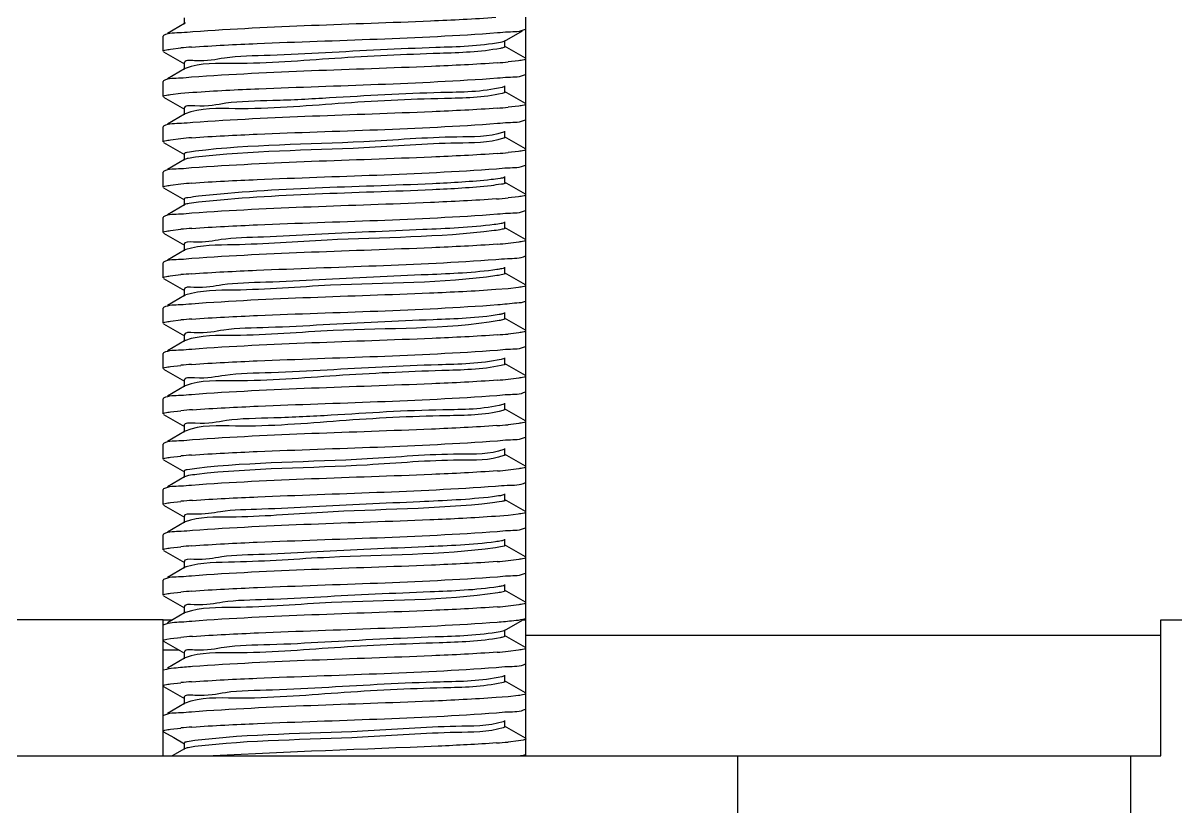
# Model space of a CAD drawing. Extents: x 921423 to 1291758, y 534425 to 1049953.
# Drawn here: x 1129903.1 to 1130076.7, y 865173.3 to 865291.4 of the extents above; entities that cross this region are included whole.
import ezdxf

# ---------------------------------------------------------------- set-up
doc = ezdxf.new("R2010")
doc.units = 0
doc.header["$LTSCALE"] = 1000
doc.header["$MEASUREMENT"] = 0
doc.layers.add('02___PRT_ALL_AXES', color=7, linetype='Continuous')

msp = doc.modelspace()

# ---------------------------------------------------------------- linework, layer by layer
at = {"color": 7, "linetype": 'Continuous'}
for p, q in [((1129927.38, 865291.39), (1129924.79, 865289.89)), ((1129927.31, 865292.21), (1129927.31, 865291.3)), ((1129927.48, 865291.43), (1129927.38, 865291.39)), ((1129978.79, 865181.03), (1129978.79, 865292.9)), ((1129924.22, 865289.56), (1129924.15, 865289.48)), ((1129924.15, 865287.21), (1129924.15, 865289.48)), ((1129975.56, 865288.71), (1129978.26, 865290.27)), ((1129978.73, 865286.14), (1129975.56, 865287.97)), ((1129975.64, 865287.89), (1129975.64, 865288.8)), ((1129924.22, 865287.13), (1129927.38, 865285.3)), ((1129925.24, 865287.51), (1129926.84, 865287.69)), ((1129927.38, 865284.56), (1129924.79, 865283.06)), ((1129927.31, 865285.38), (1129927.31, 865284.47)), ((1129927.48, 865284.6), (1129927.38, 865284.56)), ((1129977.69, 865285.76), (1129976.1, 865285.58)), ((1129924.22, 865282.73), (1129924.15, 865282.65)), ((1129924.15, 865280.38), (1129924.15, 865282.65)), ((1129925.26, 865280.69), (1129926.82, 865280.86)), ((1129926.82, 865280.86), (1129928.63, 865281.01)), ((1129975.56, 865281.88), (1129975.21, 865281.76)), ((1129978.73, 865279.31), (1129975.56, 865281.14)), ((1129975.64, 865281.06), (1129975.64, 865281.97)), ((1129924.22, 865280.3), (1129927.38, 865278.47)), ((1129927.38, 865277.73), (1129924.79, 865276.23)), ((1129927.31, 865278.55), (1129927.31, 865277.64)), ((1129927.45, 865277.76), (1129927.38, 865277.73)), ((1129977.72, 865278.93), (1129976.11, 865278.75)), ((1129924.22, 865275.9), (1129924.15, 865275.82)), ((1129924.15, 865273.55), (1129924.15, 865275.82)), ((1129925.24, 865273.85), (1129926.84, 865274.03)), ((1129975.56, 865275.05), (1129975.4, 865274.99)), ((1129978.73, 865272.48), (1129975.56, 865274.31)), ((1129975.64, 865274.23), (1129975.64, 865275.14)), ((1129924.22, 865273.47), (1129927.38, 865271.64)), ((1129927.38, 865270.9), (1129924.79, 865269.4)), ((1129927.31, 865271.72), (1129927.31, 865270.81)), ((1129977.69, 865272.1), (1129976.1, 865271.92)), ((1129924.22, 865269.07), (1129924.15, 865268.99)), ((1129924.15, 865266.72), (1129924.15, 865268.99)), ((1129925.25, 865267.03), (1129926.84, 865267.2)), ((1129978.73, 865265.65), (1129975.56, 865267.48)), ((1129975.64, 865267.4), (1129975.64, 865268.31)), ((1129924.22, 865266.64), (1129927.38, 865264.81)), ((1129977.66, 865265.26), (1129976.11, 865265.09)), ((1129927.38, 865264.07), (1129924.79, 865262.57)), ((1129927.31, 865264.89), (1129927.31, 865263.98)), ((1129924.22, 865262.24), (1129924.15, 865262.16)), ((1129924.15, 865259.89), (1129924.15, 865262.16)), ((1129925.25, 865260.19), (1129926.84, 865260.37)), ((1129978.73, 865258.82), (1129975.56, 865260.65)), ((1129975.64, 865260.57), (1129975.64, 865261.48)), ((1129924.22, 865259.81), (1129927.38, 865257.98)), ((1129977.7, 865258.44), (1129976.1, 865258.26)), ((1129927.38, 865257.24), (1129924.79, 865255.74)), ((1129927.31, 865258.06), (1129927.31, 865257.15)), ((1129927.58, 865257.32), (1129927.38, 865257.24)), ((1129924.22, 865255.41), (1129924.15, 865255.33)), ((1129924.15, 865253.06), (1129924.15, 865255.33)), ((1129925.22, 865253.36), (1129926.84, 865253.54)), ((1129978.73, 865251.99), (1129975.56, 865253.82)), ((1129975.64, 865253.74), (1129975.64, 865254.65)), ((1129924.22, 865252.98), (1129927.38, 865251.15)), ((1129976.12, 865251.43), (1129974.25, 865251.28)), ((1129977.67, 865251.6), (1129976.12, 865251.43)), ((1129927.38, 865250.41), (1129924.79, 865248.91)), ((1129927.31, 865251.23), (1129927.31, 865250.32)), ((1129927.51, 865250.47), (1129927.38, 865250.41)), ((1129924.22, 865248.58), (1129924.15, 865248.5)), ((1129924.15, 865246.23), (1129924.15, 865248.5)), ((1129975.64, 865246.91), (1129975.64, 865247.82)), ((1129924.22, 865246.15), (1129927.38, 865244.32)), ((1129925.25, 865246.54), (1129926.84, 865246.71)), ((1129978.73, 865245.16), (1129975.56, 865246.99)), ((1129927.31, 865244.4), (1129927.31, 865243.49)), ((1129977.71, 865244.78), (1129976.1, 865244.6)), ((1129927.38, 865243.58), (1129924.79, 865242.08)), ((1129927.47, 865243.62), (1129927.38, 865243.58)), ((1129924.22, 865241.75), (1129924.15, 865241.67)), ((1129924.15, 865239.4), (1129924.15, 865241.67)), ((1129975.56, 865240.9), (1129975.07, 865240.75)), ((1129975.64, 865240.08), (1129975.64, 865240.99)), ((1129924.22, 865239.32), (1129927.38, 865237.49)), ((1129925.24, 865239.7), (1129926.84, 865239.88)), ((1129978.73, 865238.33), (1129975.56, 865240.16)), ((1129927.31, 865237.57), (1129927.31, 865236.66)), ((1129977.7, 865237.95), (1129976.1, 865237.77)), ((1129927.38, 865236.75), (1129924.79, 865235.25)), ((1129927.47, 865236.79), (1129927.38, 865236.75)), ((1129924.22, 865234.92), (1129924.15, 865234.84)), ((1129924.15, 865232.57), (1129924.15, 865234.84)), ((1129975.56, 865234.07), (1129975.3, 865233.98)), ((1129975.64, 865233.25), (1129975.64, 865234.16)), ((1129924.22, 865232.49), (1129927.38, 865230.66)), ((1129925.25, 865232.87), (1129926.83, 865233.05)), ((1129978.73, 865231.5), (1129975.56, 865233.33)), ((1129927.31, 865230.74), (1129927.31, 865229.83)), ((1129977.7, 865231.12), (1129976.11, 865230.94)), ((1129927.38, 865229.92), (1129924.79, 865228.42)), ((1129927.45, 865229.95), (1129927.38, 865229.92)), ((1129924.22, 865228.09), (1129924.15, 865228.01)), ((1129924.15, 865225.74), (1129924.15, 865228.01)), ((1129975.56, 865227.24), (1129975.47, 865227.2)), ((1129975.64, 865226.42), (1129975.64, 865227.33)), ((1129924.22, 865225.66), (1129927.38, 865223.83)), ((1129925.24, 865226.04), (1129926.84, 865226.22)), ((1129978.73, 865224.67), (1129975.56, 865226.5)), ((1129927.31, 865223.91), (1129927.31, 865223)), ((1129977.7, 865224.29), (1129976.1, 865224.11)), ((1129927.38, 865223.09), (1129924.79, 865221.59)), ((1129924.22, 865221.26), (1129924.15, 865221.18)), ((1129924.15, 865218.91), (1129924.15, 865221.18)), ((1129975.64, 865219.59), (1129975.64, 865220.5)), ((1129924.22, 865218.83), (1129927.38, 865217)), ((1129925.28, 865219.22), (1129926.83, 865219.39)), ((1129978.73, 865217.84), (1129975.56, 865219.67)), ((1129927.31, 865217.08), (1129927.31, 865216.17)), ((1129976.12, 865217.28), (1129974.21, 865217.13)), ((1129977.64, 865217.45), (1129976.12, 865217.28)), ((1129927.38, 865216.26), (1129924.79, 865214.76)), ((1129927.48, 865216.31), (1129927.38, 865216.26)), ((1129924.22, 865214.43), (1129924.15, 865214.35)), ((1129924.15, 865212.08), (1129924.15, 865214.35)), ((1129975.64, 865212.76), (1129975.64, 865213.67)), ((1129924.22, 865212), (1129927.38, 865210.17)), ((1129925.25, 865212.38), (1129926.84, 865212.56)), ((1129978.73, 865211.01), (1129975.56, 865212.84)), ((1129927.31, 865210.25), (1129927.31, 865209.34)), ((1129977.7, 865210.63), (1129976.11, 865210.45)), ((1129927.38, 865209.43), (1129924.79, 865207.93)), ((1129927.56, 865209.5), (1129927.38, 865209.43)), ((1129924.22, 865207.6), (1129924.15, 865207.52)), ((1129924.15, 865205.25), (1129924.15, 865207.52)), ((1129975.64, 865205.93), (1129975.64, 865206.84)), ((1129924.22, 865205.17), (1129927.38, 865203.34)), ((1129925.24, 865205.55), (1129926.84, 865205.73)), ((1129978.73, 865204.18), (1129975.56, 865206.01)), ((1129927.31, 865203.42), (1129927.31, 865202.51)), ((1129977.7, 865203.8), (1129976.1, 865203.62)), ((1129924.15, 865201.52), (1129833.09, 865201.52)), ((1129924.15, 865181.03), (1129924.15, 865201.52)), ((1129927.38, 865202.6), (1129924.79, 865201.1)), ((1129927.49, 865202.65), (1129927.38, 865202.6)), ((1129975.56, 865199.92), (1129978.26, 865201.48)), ((1129978.4, 865201.65), (1129978.73, 865201.76)), ((1130074.41, 865181.03), (1130074.41, 865201.52)), ((1130074.41, 865201.52), (1130160.92, 865201.52)), ((1129924.26, 865200.79), (1129924.22, 865200.77)), ((1129975.64, 865199.1), (1129975.64, 865200.01)), ((1129978.79, 865199.24), (1130074.41, 865199.24)), ((1129924.22, 865198.34), (1129927.38, 865196.51)), ((1129924.72, 865198.64), (1129925.28, 865198.73)), ((1129925.28, 865198.73), (1129926.83, 865198.9)), ((1129978.73, 865197.35), (1129975.56, 865199.18)), ((1129927.38, 865195.77), (1129924.79, 865194.27)), ((1129927.31, 865196.59), (1129927.31, 865195.68)), ((1129927.45, 865195.8), (1129927.38, 865195.77)), ((1129977.69, 865196.97), (1129976.1, 865196.79)), ((1129924.64, 865194.07), (1129924.22, 865193.94)), ((1129975.56, 865193.09), (1129975.17, 865192.97)), ((1129978.73, 865190.52), (1129975.56, 865192.35)), ((1129975.64, 865192.27), (1129975.64, 865193.18)), ((1129924.22, 865191.51), (1129927.38, 865189.68)), ((1129925.25, 865191.89), (1129926.84, 865192.07)), ((1129927.38, 865188.94), (1129924.79, 865187.44)), ((1129927.31, 865189.76), (1129927.31, 865188.85)), ((1129927.46, 865188.97), (1129927.38, 865188.94)), ((1129976.11, 865189.96), (1129974.3, 865189.82)), ((1129977.65, 865190.13), (1129976.11, 865189.96)), ((1129975.56, 865186.26), (1129975.38, 865186.19)), ((1129978.73, 865183.69), (1129975.56, 865185.52)), ((1129975.64, 865185.44), (1129975.64, 865186.35)), ((1129924.22, 865184.68), (1129925.75, 865183.79)), ((1129925.24, 865185.06), (1129926.83, 865185.24)), ((1129925.75, 865183.79), (1129927.38, 865182.85)), ((1129927.38, 865182.11), (1129925.52, 865181.03)), ((1129927.31, 865182.93), (1129927.31, 865182.02)), ((1129977.69, 865183.31), (1129976.12, 865183.13)), ((1129978.37, 865183.43), (1129977.69, 865183.31)), ((1129823.98, 865181.03), (1130074.41, 865181.03)), ((1130010.66, 865181.03), (1130010.66, 865042.15)), ((1130069.86, 865181.03), (1130069.86, 865042.15))]:
    msp.add_line(p, q, dxfattribs=at)
for centre, radius, start, end in [((1129927.94, 865290.22), 1.29, 108.82, 110.5379), ((1129935.01, 865197.71), 90.36, 94.1864, 95.1886), ((1129967.88, 865376.09), 90.88, 274.1708, 275.188), ((1129967.88, 865369.25), 90.87, 274.166, 275.1925), ((1129935.04, 865183.73), 90.67, 94.1755, 95.1892), ((1129967.88, 865362.46), 90.91, 274.1695, 275.1881), ((1129935.09, 865176.36), 91.21, 94.1602, 95.1879), ((1129967.67, 865358.1), 93.39, 274.0964, 275.1853), ((1129935.07, 865169.76), 90.99, 94.1671, 95.1881), ((1129967.89, 865348.73), 90.84, 274.1697, 275.1896), ((1129934.99, 865163.82), 90.09, 94.1912, 95.1919), ((1129928.03, 865248.95), 1.6, 107.5093, 109.0409), ((1129935.08, 865155.99), 91.1, 94.1644, 95.1876), ((1129967.96, 865334.24), 90.01, 274.1972, 275.1888), ((1129927.88, 865242.56), 1.14, 109.6781, 111.5053), ((1129935.04, 865149.61), 90.65, 94.1774, 95.1884), ((1129967.9, 865328.05), 90.65, 274.1773, 275.1883), ((1129935.21, 865140.84), 92.59, 94.1134, 95.192), ((1129967.8, 865322.46), 91.9, 274.134, 275.1927), ((1129935.04, 865135.98), 90.62, 94.178, 95.1886), ((1129967.9, 865314.49), 90.75, 274.1743, 275.1882), ((1129935.25, 865126.6), 93.18, 94.1019, 95.1864), ((1129935.06, 865122.06), 90.87, 94.1701, 95.1887), ((1129967.85, 865301.38), 91.3, 274.1546, 275.1902), ((1129928.18, 865207.51), 2.08, 106.0223, 107.325), ((1129935.08, 865114.99), 91.11, 94.1608, 95.19), ((1129967.88, 865294.17), 90.92, 274.1688, 275.1884), ((1129927.96, 865201.37), 1.36, 108.4797, 110.151), ((1129935.25, 865106.15), 93.13, 94.1045, 95.1852), ((1129927.84, 865194.86), 1.02, 110.4348, 112.3506), ((1129967.85, 865287.74), 91.32, 274.1568, 275.1877), ((1129935.06, 865101.54), 90.91, 94.1694, 95.1882), ((1129935.11, 865094.11), 91.51, 94.1462, 95.1925), ((1129967.7, 865275.74), 92.99, 274.1014, 275.192)]:
    msp.add_arc(centre, radius, start, end, dxfattribs=at)
for points, knots in [([(1129974.27, 865292.26), (1129970.99, 865292.03), (1129955.78, 865291.29), (1129940.55, 865290.98), (1129928.65, 865290.11)], [0, 0, 0, 0, 0.216278, 1, 1, 1, 1]), ([(1129928.65, 865290.11), (1129928.07, 865290.07), (1129926.62, 865289.89), (1129925.01, 865290.01), (1129924.22, 865289.56)], [0, 0, 0, 0, 0.388902, 1, 1, 1, 1]), ([(1129928.42, 865287.82), (1129931.71, 865288.06), (1129947.07, 865288.81), (1129962.45, 865289.11), (1129974.49, 865290)], [0, 0, 0, 0, 0.214716, 1, 1, 1, 1]), ([(1129974.49, 865290), (1129975.05, 865290.04), (1129976.43, 865290.22), (1129977.97, 865290.11), (1129978.73, 865290.55)], [0, 0, 0, 0, 0.388304, 1, 1, 1, 1]), ([(1129974.95, 865288.54), (1129971.76, 865287.93), (1129962.93, 865287.74), (1129951.28, 865287.12), (1129940.89, 865286.52), (1129933.8, 865286.46), (1129930.51, 865285.54), (1129927.31, 865285.92), (1129927.31, 865285.38)], [0, 0, 0, 0, 0.203823, 0.552642, 0.727155, 0.87117, 0.966043, 1, 1, 1, 1]), ([(1129975.56, 865288.71), (1129975.49, 865288.67), (1129975.29, 865288.61), (1129975.08, 865288.56), (1129974.95, 865288.54)], [0, 0, 0, 0, 0.383917, 1, 1, 1, 1]), ([(1129975.64, 865287.89), (1129975.64, 865287.82), (1129975.32, 865287.71), (1129975.13, 865287.66), (1129974.95, 865287.63)], [0, 0, 0, 0, 0.289583, 1, 1, 1, 1]), ([(1129924.15, 865287.21), (1129924.15, 865287.31), (1129924.68, 865287.4), (1129924.97, 865287.47), (1129925.24, 865287.51)], [0, 0, 0, 0, 0.274834, 1, 1, 1, 1]), ([(1129974.95, 865287.63), (1129971.95, 865287.06), (1129963.59, 865286.83), (1129950.21, 865286.24), (1129937.58, 865285.13), (1129929.8, 865285.48), (1129927.48, 865284.6)], [0, 0, 0, 0, 0.192381, 0.524853, 0.843231, 1, 1, 1, 1]), ([(1129978.79, 865286.07), (1129978.79, 865285.96), (1129978.25, 865285.87), (1129977.97, 865285.8), (1129977.69, 865285.76)], [0, 0, 0, 0, 0.274668, 1, 1, 1, 1]), ([(1129974.49, 865285.45), (1129971.2, 865285.21), (1129955.84, 865284.46), (1129940.45, 865284.16), (1129928.42, 865283.27)], [0, 0, 0, 0, 0.215136, 1, 1, 1, 1]), ([(1129928.42, 865283.27), (1129927.87, 865283.23), (1129926.49, 865283.05), (1129924.97, 865283.16), (1129924.22, 865282.73)], [0, 0, 0, 0, 0.388224, 1, 1, 1, 1]), ([(1129928.63, 865281.01), (1129931.94, 865281.25), (1129947.23, 865281.99), (1129962.53, 865282.29), (1129974.49, 865283.17)], [0, 0, 0, 0, 0.216727, 1, 1, 1, 1]), ([(1129974.49, 865283.17), (1129975.04, 865283.21), (1129976.43, 865283.39), (1129977.97, 865283.28), (1129978.73, 865283.72)], [0, 0, 0, 0, 0.388363, 1, 1, 1, 1]), ([(1129975.21, 865281.76), (1129972.2, 865281.04), (1129963.44, 865281.02), (1129951.86, 865280.3), (1129941.3, 865279.71), (1129934, 865279.65), (1129930.62, 865278.7), (1129927.31, 865279.11), (1129927.31, 865278.55)], [0, 0, 0, 0, 0.192848, 0.542579, 0.720249, 0.867673, 0.965105, 1, 1, 1, 1]), ([(1129975.21, 865280.85), (1129972.38, 865280.17), (1129964.05, 865280.1), (1129950.63, 865279.42), (1129937.8, 865278.25), (1129929.79, 865278.72), (1129927.45, 865277.76)], [0, 0, 0, 0, 0.182551, 0.516838, 0.841522, 1, 1, 1, 1]), ([(1129975.64, 865281.06), (1129975.64, 865281.01), (1129975.45, 865280.91), (1129975.32, 865280.88), (1129975.21, 865280.85)], [0, 0, 0, 0, 0.305772, 1, 1, 1, 1]), ([(1129924.15, 865280.38), (1129924.15, 865280.48), (1129924.7, 865280.57), (1129924.98, 865280.65), (1129925.26, 865280.69)], [0, 0, 0, 0, 0.274367, 1, 1, 1, 1]), ([(1129978.79, 865279.24), (1129978.79, 865279.13), (1129978.27, 865279.04), (1129977.99, 865278.97), (1129977.72, 865278.93)], [0, 0, 0, 0, 0.275017, 1, 1, 1, 1]), ([(1129974.49, 865278.62), (1129971.21, 865278.38), (1129955.93, 865277.63), (1129940.62, 865277.32), (1129928.63, 865276.45)], [0, 0, 0, 0, 0.214372, 1, 1, 1, 1]), ([(1129928.63, 865276.45), (1129928.06, 865276.41), (1129926.61, 865276.23), (1129925, 865276.35), (1129924.22, 865275.9)], [0, 0, 0, 0, 0.388876, 1, 1, 1, 1]), ([(1129928.44, 865274.16), (1129931.73, 865274.41), (1129947.08, 865275.16), (1129962.46, 865275.45), (1129974.49, 865276.34)], [0, 0, 0, 0, 0.214927, 1, 1, 1, 1]), ([(1129974.49, 865276.34), (1129975.04, 865276.38), (1129976.43, 865276.56), (1129977.97, 865276.45), (1129978.73, 865276.89)], [0, 0, 0, 0, 0.388319, 1, 1, 1, 1]), ([(1129924.15, 865273.55), (1129924.15, 865273.65), (1129924.68, 865273.74), (1129924.97, 865273.81), (1129925.24, 865273.85)], [0, 0, 0, 0, 0.27481, 1, 1, 1, 1]), ([(1129975.4, 865274.99), (1129973.17, 865274.26), (1129965.98, 865274.4), (1129950.65, 865273.09), (1129937.41, 865273.16), (1129929.01, 865272.14)], [0, 0, 0, 0, 0.151572, 0.453947, 1, 1, 1, 1]), ([(1129975.4, 865274.08), (1129973.17, 865273.35), (1129965.98, 865273.49), (1129950.65, 865272.18), (1129937.41, 865272.25), (1129929.01, 865271.22)], [0, 0, 0, 0, 0.151572, 0.453947, 1, 1, 1, 1]), ([(1129975.64, 865274.23), (1129975.64, 865274.2), (1129975.55, 865274.12), (1129975.46, 865274.1), (1129975.4, 865274.08)], [0, 0, 0, 0, 0.333912, 1, 1, 1, 1]), ([(1129929.01, 865272.14), (1129928.59, 865272.08), (1129928.17, 865271.96), (1129927.31, 865271.88), (1129927.31, 865271.72)], [0, 0, 0, 0, 0.730238, 1, 1, 1, 1]), ([(1129978.79, 865272.41), (1129978.79, 865272.3), (1129978.25, 865272.21), (1129977.97, 865272.14), (1129977.69, 865272.1)], [0, 0, 0, 0, 0.274676, 1, 1, 1, 1]), ([(1129929.01, 865271.22), (1129928.65, 865271.18), (1129928.11, 865271.09), (1129927.55, 865270.99), (1129927.38, 865270.9)], [0, 0, 0, 0, 0.654915, 1, 1, 1, 1]), ([(1129974.49, 865271.79), (1129971.2, 865271.55), (1129955.84, 865270.8), (1129940.47, 865270.5), (1129928.44, 865269.61)], [0, 0, 0, 0, 0.215085, 1, 1, 1, 1]), ([(1129928.44, 865269.61), (1129927.89, 865269.57), (1129926.5, 865269.39), (1129924.97, 865269.5), (1129924.22, 865269.07)], [0, 0, 0, 0, 0.3883, 1, 1, 1, 1]), ([(1129928.47, 865267.33), (1129931.75, 865267.58), (1129947.04, 865268.32), (1129962.35, 865268.63), (1129974.34, 865269.5)], [0, 0, 0, 0, 0.21461, 1, 1, 1, 1]), ([(1129974.34, 865269.5), (1129974.91, 865269.54), (1129976.35, 865269.73), (1129977.95, 865269.61), (1129978.73, 865270.06)], [0, 0, 0, 0, 0.388738, 1, 1, 1, 1]), ([(1129924.15, 865266.72), (1129924.15, 865266.82), (1129924.69, 865266.91), (1129924.98, 865266.99), (1129925.25, 865267.03)], [0, 0, 0, 0, 0.274601, 1, 1, 1, 1]), ([(1129973.57, 865267.86), (1129970.62, 865267.53), (1129955.92, 865266.72), (1129941.18, 865266.63), (1129929.49, 865265.36)], [0, 0, 0, 0, 0.20114, 1, 1, 1, 1]), ([(1129973.57, 865266.94), (1129970.62, 865266.62), (1129955.92, 865265.81), (1129941.18, 865265.72), (1129929.49, 865264.45)], [0, 0, 0, 0, 0.20114, 1, 1, 1, 1]), ([(1129975.56, 865268.22), (1129975.37, 865268.11), (1129974.67, 865268.01), (1129974.01, 865267.91), (1129973.57, 865267.86)], [0, 0, 0, 0, 0.338219, 1, 1, 1, 1]), ([(1129975.64, 865267.4), (1129975.64, 865267.21), (1129974.58, 865267.15), (1129974.08, 865267), (1129973.57, 865266.94)], [0, 0, 0, 0, 0.267345, 1, 1, 1, 1]), ([(1129929.49, 865265.36), (1129928.94, 865265.3), (1129928.42, 865265.14), (1129927.31, 865265.09), (1129927.31, 865264.89)], [0, 0, 0, 0, 0.733224, 1, 1, 1, 1]), ([(1129978.79, 865265.58), (1129978.79, 865265.47), (1129978.23, 865265.38), (1129977.94, 865265.3), (1129977.66, 865265.26)], [0, 0, 0, 0, 0.274041, 1, 1, 1, 1]), ([(1129929.49, 865264.45), (1129929.01, 865264.4), (1129928.32, 865264.29), (1129927.59, 865264.19), (1129927.38, 865264.07)], [0, 0, 0, 0, 0.663534, 1, 1, 1, 1]), ([(1129974.34, 865264.95), (1129971.04, 865264.71), (1129955.75, 865263.96), (1129940.43, 865263.66), (1129928.47, 865262.78)], [0, 0, 0, 0, 0.216352, 1, 1, 1, 1]), ([(1129928.47, 865262.78), (1129927.92, 865262.74), (1129926.52, 865262.56), (1129924.97, 865262.67), (1129924.22, 865262.24)], [0, 0, 0, 0, 0.388384, 1, 1, 1, 1]), ([(1129928.46, 865260.5), (1129931.75, 865260.75), (1129947.1, 865261.5), (1129962.47, 865261.79), (1129974.49, 865262.68)], [0, 0, 0, 0, 0.215085, 1, 1, 1, 1]), ([(1129974.49, 865262.68), (1129975.04, 865262.72), (1129976.43, 865262.9), (1129977.97, 865262.79), (1129978.73, 865263.23)], [0, 0, 0, 0, 0.388334, 1, 1, 1, 1]), ([(1129924.15, 865259.89), (1129924.15, 865259.99), (1129924.69, 865260.08), (1129924.97, 865260.16), (1129925.25, 865260.19)], [0, 0, 0, 0, 0.274662, 1, 1, 1, 1]), ([(1129974.03, 865261.08), (1129970.46, 865260.63), (1129961.47, 865260.25), (1129949.77, 865259.75), (1129939.87, 865259.16), (1129933.27, 865259.08), (1129930.24, 865258.24), (1129927.31, 865258.56), (1129927.31, 865258.06)], [0, 0, 0, 0, 0.230176, 0.576529, 0.743488, 0.879422, 0.968255, 1, 1, 1, 1]), ([(1129974.03, 865260.17), (1129965.69, 865259.12), (1129952.49, 865259.19), (1129937.12, 865257.93), (1129929.87, 865258.01), (1129927.58, 865257.32)], [0, 0, 0, 0, 0.541764, 0.845341, 1, 1, 1, 1]), ([(1129975.56, 865261.39), (1129975.41, 865261.3), (1129974.88, 865261.21), (1129974.37, 865261.12), (1129974.03, 865261.08)], [0, 0, 0, 0, 0.347289, 1, 1, 1, 1]), ([(1129975.64, 865260.57), (1129975.64, 865260.42), (1129974.83, 865260.33), (1129974.43, 865260.22), (1129974.03, 865260.17)], [0, 0, 0, 0, 0.270713, 1, 1, 1, 1]), ([(1129978.79, 865258.75), (1129978.79, 865258.64), (1129978.26, 865258.55), (1129977.98, 865258.48), (1129977.7, 865258.44)], [0, 0, 0, 0, 0.274807, 1, 1, 1, 1]), ([(1129974.49, 865258.13), (1129971.2, 865257.89), (1129955.85, 865257.14), (1129940.48, 865256.84), (1129928.46, 865255.95)], [0, 0, 0, 0, 0.215022, 1, 1, 1, 1]), ([(1129928.46, 865255.95), (1129927.9, 865255.91), (1129926.51, 865255.73), (1129924.97, 865255.84), (1129924.22, 865255.41)], [0, 0, 0, 0, 0.388342, 1, 1, 1, 1]), ([(1129928.41, 865253.67), (1129931.67, 865253.91), (1129946.95, 865254.66), (1129962.26, 865254.97), (1129974.25, 865255.83)], [0, 0, 0, 0, 0.213673, 1, 1, 1, 1]), ([(1129974.25, 865255.83), (1129974.84, 865255.88), (1129976.31, 865256.06), (1129977.93, 865255.94), (1129978.73, 865256.4)], [0, 0, 0, 0, 0.389021, 1, 1, 1, 1]), ([(1129924.15, 865253.06), (1129924.15, 865253.16), (1129924.67, 865253.25), (1129924.95, 865253.32), (1129925.22, 865253.36)], [0, 0, 0, 0, 0.275147, 1, 1, 1, 1]), ([(1129974.43, 865254.3), (1129971, 865253.81), (1129962.06, 865253.47), (1129950.36, 865252.94), (1129940.26, 865252.35), (1129933.47, 865252.27), (1129930.34, 865251.4), (1129927.31, 865251.75), (1129927.31, 865251.23)], [0, 0, 0, 0, 0.22028, 0.567606, 0.737398, 0.87635, 0.967433, 1, 1, 1, 1]), ([(1129974.43, 865253.39), (1129966.15, 865252.2), (1129952.83, 865252.42), (1129937.34, 865251.07), (1129929.89, 865251.22), (1129927.55, 865250.48)], [0, 0, 0, 0, 0.534412, 0.843488, 1, 1, 1, 1]), ([(1129975.56, 865254.56), (1129975.44, 865254.49), (1129975.06, 865254.41), (1129974.68, 865254.34), (1129974.43, 865254.3)], [0, 0, 0, 0, 0.358669, 1, 1, 1, 1]), ([(1129975.64, 865253.74), (1129975.64, 865253.62), (1129975.05, 865253.52), (1129974.73, 865253.44), (1129974.43, 865253.39)], [0, 0, 0, 0, 0.275759, 1, 1, 1, 1]), ([(1129974.25, 865251.28), (1129970.94, 865251.04), (1129955.65, 865250.3), (1129940.35, 865250), (1129928.41, 865249.12)], [0, 0, 0, 0, 0.217447, 1, 1, 1, 1]), ([(1129978.79, 865251.92), (1129978.79, 865251.81), (1129978.24, 865251.72), (1129977.95, 865251.64), (1129977.67, 865251.6)], [0, 0, 0, 0, 0.274154, 1, 1, 1, 1]), ([(1129974.55, 865249.03), (1129975.51, 865249.1), (1129976.87, 865249.29), (1129978.34, 865249.35), (1129978.73, 865249.57)], [0, 0, 0, 0, 0.68639, 1, 1, 1, 1]), ([(1129928.41, 865249.12), (1129927.86, 865249.08), (1129926.49, 865248.9), (1129924.96, 865249.01), (1129924.22, 865248.58)], [0, 0, 0, 0, 0.388213, 1, 1, 1, 1]), ([(1129928.46, 865246.84), (1129931.76, 865247.09), (1129947.13, 865247.84), (1129962.51, 865248.13), (1129974.55, 865249.03)], [0, 0, 0, 0, 0.215338, 1, 1, 1, 1]), ([(1129924.15, 865246.23), (1129924.15, 865246.33), (1129924.69, 865246.42), (1129924.98, 865246.5), (1129925.25, 865246.54)], [0, 0, 0, 0, 0.274594, 1, 1, 1, 1]), ([(1129974.78, 865247.53), (1129971.49, 865246.97), (1129962.62, 865246.71), (1129950.95, 865246.13), (1129940.66, 865245.53), (1129933.68, 865245.47), (1129930.44, 865244.56), (1129927.31, 865244.93), (1129927.31, 865244.4)], [0, 0, 0, 0, 0.209979, 0.558257, 0.731004, 0.873118, 0.966571, 1, 1, 1, 1]), ([(1129974.78, 865246.62), (1129966.54, 865245.22), (1129953.05, 865245.7), (1129937.48, 865244.16), (1129929.82, 865244.46), (1129927.5, 865243.63)], [0, 0, 0, 0, 0.528851, 0.843743, 1, 1, 1, 1]), ([(1129975.56, 865247.73), (1129975.48, 865247.68), (1129975.21, 865247.61), (1129974.95, 865247.56), (1129974.78, 865247.53)], [0, 0, 0, 0, 0.373344, 1, 1, 1, 1]), ([(1129975.64, 865246.91), (1129975.64, 865246.82), (1129975.23, 865246.71), (1129974.99, 865246.65), (1129974.78, 865246.62)], [0, 0, 0, 0, 0.283339, 1, 1, 1, 1]), ([(1129974.55, 865244.47), (1129971.26, 865244.23), (1129955.89, 865243.48), (1129940.51, 865243.18), (1129928.46, 865242.29)], [0, 0, 0, 0, 0.214455, 1, 1, 1, 1]), ([(1129978.79, 865245.09), (1129978.79, 865244.98), (1129978.26, 865244.89), (1129977.98, 865244.82), (1129977.71, 865244.78)], [0, 0, 0, 0, 0.274924, 1, 1, 1, 1]), ([(1129974.51, 865242.19), (1129975.06, 865242.23), (1129976.44, 865242.41), (1129977.97, 865242.3), (1129978.73, 865242.74)], [0, 0, 0, 0, 0.388272, 1, 1, 1, 1]), ([(1129928.46, 865242.29), (1129927.91, 865242.25), (1129926.52, 865242.07), (1129924.97, 865242.18), (1129924.22, 865241.75)], [0, 0, 0, 0, 0.388343, 1, 1, 1, 1]), ([(1129928.44, 865240.01), (1129931.73, 865240.26), (1129947.09, 865241.01), (1129962.47, 865241.3), (1129974.51, 865242.19)], [0, 0, 0, 0, 0.214943, 1, 1, 1, 1]), ([(1129924.15, 865239.4), (1129924.15, 865239.5), (1129924.69, 865239.59), (1129924.97, 865239.66), (1129925.24, 865239.7)], [0, 0, 0, 0, 0.274754, 1, 1, 1, 1]), ([(1129975.07, 865240.75), (1129971.95, 865240.1), (1129963.15, 865239.97), (1129951.53, 865239.32), (1129941.06, 865238.72), (1129933.88, 865238.66), (1129930.55, 865237.73), (1129927.31, 865238.12), (1129927.31, 865237.57)], [0, 0, 0, 0, 0.199256, 0.548462, 0.724288, 0.869719, 0.965654, 1, 1, 1, 1]), ([(1129975.07, 865239.84), (1129972.13, 865239.23), (1129963.79, 865239.06), (1129950.39, 865238.44), (1129937.67, 865237.3), (1129929.8, 865237.7), (1129927.47, 865236.79)], [0, 0, 0, 0, 0.188337, 0.521626, 0.842621, 1, 1, 1, 1]), ([(1129975.64, 865240.08), (1129975.64, 865240.02), (1129975.38, 865239.91), (1129975.21, 865239.87), (1129975.07, 865239.84)], [0, 0, 0, 0, 0.295385, 1, 1, 1, 1]), ([(1129974.51, 865237.64), (1129971.21, 865237.4), (1129955.85, 865236.65), (1129940.47, 865236.35), (1129928.44, 865235.46)], [0, 0, 0, 0, 0.214948, 1, 1, 1, 1]), ([(1129978.79, 865238.26), (1129978.79, 865238.15), (1129978.26, 865238.06), (1129977.97, 865237.99), (1129977.7, 865237.95)], [0, 0, 0, 0, 0.274744, 1, 1, 1, 1]), ([(1129974.42, 865235.36), (1129974.98, 865235.4), (1129976.4, 865235.58), (1129977.96, 865235.46), (1129978.73, 865235.91)], [0, 0, 0, 0, 0.388556, 1, 1, 1, 1]), ([(1129928.44, 865235.46), (1129927.89, 865235.42), (1129926.5, 865235.24), (1129924.97, 865235.35), (1129924.22, 865234.92)], [0, 0, 0, 0, 0.388278, 1, 1, 1, 1]), ([(1129975.3, 865233.98), (1129972.38, 865233.19), (1129963.63, 865233.28), (1129952.11, 865232.49), (1129941.47, 865231.91), (1129934.09, 865231.85), (1129930.67, 865230.89), (1129927.3, 865231.31), (1129927.31, 865230.74)], [0, 0, 0, 0, 0.188093, 0.538199, 0.717239, 0.866148, 0.964697, 1, 1, 1, 1]), ([(1129928.56, 865233.19), (1129931.86, 865233.43), (1129947.14, 865234.18), (1129962.45, 865234.48), (1129974.42, 865235.36)], [0, 0, 0, 0, 0.215823, 1, 1, 1, 1]), ([(1129924.15, 865232.57), (1129924.15, 865232.67), (1129924.69, 865232.76), (1129924.97, 865232.84), (1129925.25, 865232.87)], [0, 0, 0, 0, 0.274641, 1, 1, 1, 1]), ([(1129975.3, 865233.07), (1129972.55, 865232.32), (1129964.23, 865232.35), (1129950.82, 865231.61), (1129937.89, 865230.42), (1129929.8, 865230.94), (1129927.45, 865229.95)], [0, 0, 0, 0, 0.178189, 0.513127, 0.84056, 1, 1, 1, 1]), ([(1129975.64, 865233.25), (1129975.64, 865233.21), (1129975.5, 865233.12), (1129975.38, 865233.09), (1129975.3, 865233.07)], [0, 0, 0, 0, 0.315698, 1, 1, 1, 1]), ([(1129974.42, 865230.8), (1129971.14, 865230.56), (1129955.85, 865229.82), (1129940.54, 865229.51), (1129928.56, 865228.64)], [0, 0, 0, 0, 0.215258, 1, 1, 1, 1]), ([(1129978.79, 865231.43), (1129978.79, 865231.32), (1129978.26, 865231.23), (1129977.98, 865231.16), (1129977.7, 865231.12)], [0, 0, 0, 0, 0.274816, 1, 1, 1, 1]), ([(1129974.5, 865228.53), (1129975.05, 865228.57), (1129976.44, 865228.75), (1129977.97, 865228.64), (1129978.73, 865229.08)], [0, 0, 0, 0, 0.38829, 1, 1, 1, 1]), ([(1129928.56, 865228.64), (1129928, 865228.6), (1129926.57, 865228.41), (1129924.99, 865228.53), (1129924.22, 865228.09)], [0, 0, 0, 0, 0.388684, 1, 1, 1, 1]), ([(1129928.43, 865226.35), (1129931.73, 865226.6), (1129947.09, 865227.35), (1129962.46, 865227.64), (1129974.5, 865228.53)], [0, 0, 0, 0, 0.214912, 1, 1, 1, 1]), ([(1129975.47, 865227.2), (1129973.37, 865226.4), (1129966.26, 865226.69), (1129951.03, 865225.24), (1129937.71, 865225.33), (1129929.21, 865224.35)], [0, 0, 0, 0, 0.145687, 0.445768, 1, 1, 1, 1]), ([(1129924.15, 865225.74), (1129924.15, 865225.84), (1129924.69, 865225.93), (1129924.97, 865226), (1129925.24, 865226.04)], [0, 0, 0, 0, 0.274778, 1, 1, 1, 1]), ([(1129975.47, 865226.29), (1129973.37, 865225.49), (1129966.26, 865225.78), (1129951.03, 865224.33), (1129937.71, 865224.42), (1129929.21, 865223.44)], [0, 0, 0, 0, 0.145687, 0.445768, 1, 1, 1, 1]), ([(1129975.64, 865226.42), (1129975.64, 865226.39), (1129975.58, 865226.33), (1129975.51, 865226.31), (1129975.47, 865226.29)], [0, 0, 0, 0, 0.351609, 1, 1, 1, 1]), ([(1129929.21, 865224.35), (1129928.73, 865224.29), (1129928.27, 865224.16), (1129927.31, 865224.09), (1129927.31, 865223.91)], [0, 0, 0, 0, 0.731611, 1, 1, 1, 1]), ([(1129974.5, 865223.98), (1129971.2, 865223.74), (1129955.85, 865222.99), (1129940.47, 865222.69), (1129928.43, 865221.8)], [0, 0, 0, 0, 0.215012, 1, 1, 1, 1]), ([(1129978.79, 865224.6), (1129978.79, 865224.49), (1129978.26, 865224.4), (1129977.97, 865224.33), (1129977.7, 865224.29)], [0, 0, 0, 0, 0.274719, 1, 1, 1, 1]), ([(1129928.43, 865221.8), (1129927.88, 865221.76), (1129926.5, 865221.58), (1129924.97, 865221.69), (1129924.22, 865221.26)], [0, 0, 0, 0, 0.388279, 1, 1, 1, 1]), ([(1129929.21, 865223.44), (1129928.8, 865223.39), (1129928.19, 865223.3), (1129927.56, 865223.19), (1129927.38, 865223.09)], [0, 0, 0, 0, 0.658748, 1, 1, 1, 1]), ([(1129974.21, 865221.68), (1129974.8, 865221.72), (1129976.28, 865221.91), (1129977.92, 865221.78), (1129978.73, 865222.25)], [0, 0, 0, 0, 0.389114, 1, 1, 1, 1]), ([(1129973.77, 865220.07), (1129970.13, 865219.64), (1129961.12, 865219.24), (1129949.43, 865218.75), (1129939.64, 865218.17), (1129933.16, 865218.09), (1129930.18, 865217.26), (1129927.31, 865217.57), (1129927.31, 865217.08)], [0, 0, 0, 0, 0.23573, 0.581512, 0.746883, 0.881131, 0.968703, 1, 1, 1, 1]), ([(1129928.59, 865219.53), (1129931.86, 865219.77), (1129947.07, 865220.51), (1129962.3, 865220.83), (1129974.21, 865221.68)], [0, 0, 0, 0, 0.215189, 1, 1, 1, 1]), ([(1129975.56, 865220.41), (1129975.38, 865220.31), (1129974.76, 865220.21), (1129974.17, 865220.12), (1129973.77, 865220.07)], [0, 0, 0, 0, 0.341804, 1, 1, 1, 1]), ([(1129924.15, 865218.91), (1129924.15, 865219.01), (1129924.71, 865219.1), (1129925, 865219.18), (1129925.28, 865219.22)], [0, 0, 0, 0, 0.274146, 1, 1, 1, 1]), ([(1129973.77, 865219.16), (1129965.27, 865218.17), (1129951.97, 865218.25), (1129936.73, 865216.83), (1129929.61, 865217.1), (1129927.48, 865216.31)], [0, 0, 0, 0, 0.552991, 0.85342, 1, 1, 1, 1]), ([(1129975.64, 865219.59), (1129975.64, 865219.42), (1129974.69, 865219.35), (1129974.23, 865219.21), (1129973.77, 865219.16)], [0, 0, 0, 0, 0.268593, 1, 1, 1, 1]), ([(1129974.21, 865217.13), (1129970.92, 865216.89), (1129955.71, 865216.15), (1129940.48, 865215.85), (1129928.59, 865214.98)], [0, 0, 0, 0, 0.217062, 1, 1, 1, 1]), ([(1129978.79, 865217.77), (1129978.79, 865217.66), (1129978.23, 865217.57), (1129977.93, 865217.49), (1129977.64, 865217.45)], [0, 0, 0, 0, 0.273785, 1, 1, 1, 1]), ([(1129928.59, 865214.98), (1129928.02, 865214.94), (1129926.58, 865214.76), (1129925, 865214.88), (1129924.22, 865214.43)], [0, 0, 0, 0, 0.388715, 1, 1, 1, 1]), ([(1129928.45, 865212.69), (1129931.74, 865212.94), (1129947.08, 865213.69), (1129962.44, 865213.98), (1129974.46, 865214.87)], [0, 0, 0, 0, 0.214902, 1, 1, 1, 1]), ([(1129974.46, 865214.87), (1129975.02, 865214.91), (1129976.42, 865215.09), (1129977.97, 865214.98), (1129978.73, 865215.42)], [0, 0, 0, 0, 0.388429, 1, 1, 1, 1]), ([(1129974.2, 865213.29), (1129970.69, 865212.83), (1129961.72, 865212.46), (1129950.02, 865211.95), (1129940.03, 865211.36), (1129933.36, 865211.28), (1129930.28, 865210.43), (1129927.31, 865210.76), (1129927.31, 865210.25)], [0, 0, 0, 0, 0.226057, 0.572822, 0.74096, 0.878147, 0.967915, 1, 1, 1, 1]), ([(1129975.56, 865213.58), (1129975.42, 865213.5), (1129974.96, 865213.41), (1129974.5, 865213.33), (1129974.2, 865213.29)], [0, 0, 0, 0, 0.351751, 1, 1, 1, 1]), ([(1129924.15, 865212.08), (1129924.15, 865212.18), (1129924.69, 865212.27), (1129924.97, 865212.35), (1129925.25, 865212.38)], [0, 0, 0, 0, 0.274723, 1, 1, 1, 1]), ([(1129974.2, 865212.38), (1129965.92, 865211.28), (1129952.72, 865211.39), (1129937.29, 865210.14), (1129929.96, 865210.19), (1129927.6, 865209.51)], [0, 0, 0, 0, 0.536546, 0.842404, 1, 1, 1, 1]), ([(1129975.64, 865212.76), (1129975.64, 865212.62), (1129974.93, 865212.53), (1129974.56, 865212.43), (1129974.2, 865212.38)], [0, 0, 0, 0, 0.2726, 1, 1, 1, 1]), ([(1129974.46, 865210.32), (1129971.17, 865210.07), (1129955.83, 865209.33), (1129940.47, 865209.03), (1129928.45, 865208.14)], [0, 0, 0, 0, 0.215337, 1, 1, 1, 1]), ([(1129978.79, 865210.94), (1129978.79, 865210.83), (1129978.26, 865210.74), (1129977.97, 865210.67), (1129977.7, 865210.63)], [0, 0, 0, 0, 0.274761, 1, 1, 1, 1]), ([(1129928.45, 865208.14), (1129927.9, 865208.1), (1129926.51, 865207.92), (1129924.97, 865208.03), (1129924.22, 865207.6)], [0, 0, 0, 0, 0.388322, 1, 1, 1, 1]), ([(1129928.47, 865205.87), (1129931.76, 865206.11), (1129947.11, 865206.86), (1129962.47, 865207.15), (1129974.49, 865208.04)], [0, 0, 0, 0, 0.215207, 1, 1, 1, 1]), ([(1129974.49, 865208.04), (1129975.04, 865208.08), (1129976.43, 865208.26), (1129977.97, 865208.15), (1129978.73, 865208.59)], [0, 0, 0, 0, 0.388323, 1, 1, 1, 1]), ([(1129974.58, 865206.52), (1129971.21, 865206), (1129962.3, 865205.69), (1129950.61, 865205.14), (1129940.43, 865204.54), (1129933.56, 865204.47), (1129930.38, 865203.59), (1129927.31, 865203.94), (1129927.31, 865203.42)], [0, 0, 0, 0, 0.215993, 0.563723, 0.734744, 0.875008, 0.967073, 1, 1, 1, 1]), ([(1129975.56, 865206.75), (1129975.46, 865206.69), (1129975.12, 865206.61), (1129974.8, 865206.55), (1129974.58, 865206.52)], [0, 0, 0, 0, 0.364373, 1, 1, 1, 1]), ([(1129924.15, 865205.25), (1129924.15, 865205.35), (1129924.69, 865205.44), (1129924.97, 865205.51), (1129925.24, 865205.55)], [0, 0, 0, 0, 0.274783, 1, 1, 1, 1]), ([(1129974.58, 865205.61), (1129966.31, 865204.33), (1129952.91, 865204.66), (1129937.39, 865203.23), (1129929.85, 865203.44), (1129927.53, 865202.66)], [0, 0, 0, 0, 0.53232, 0.843805, 1, 1, 1, 1]), ([(1129975.64, 865205.93), (1129975.64, 865205.83), (1129975.13, 865205.72), (1129974.85, 865205.65), (1129974.58, 865205.61)], [0, 0, 0, 0, 0.278561, 1, 1, 1, 1]), ([(1129974.49, 865203.49), (1129971.2, 865203.25), (1129955.86, 865202.5), (1129940.49, 865202.2), (1129928.47, 865201.31)], [0, 0, 0, 0, 0.214979, 1, 1, 1, 1]), ([(1129978.79, 865204.11), (1129978.79, 865204), (1129978.25, 865203.91), (1129977.97, 865203.84), (1129977.7, 865203.8)], [0, 0, 0, 0, 0.274692, 1, 1, 1, 1]), ([(1129928.47, 865201.31), (1129927.94, 865201.27), (1129926.54, 865201.12), (1129925.07, 865201.14), (1129924.26, 865200.79)], [0, 0, 0, 0, 0.378114, 1, 1, 1, 1]), ([(1129928.58, 865199.04), (1129931.88, 865199.28), (1129947.18, 865200.03), (1129962.5, 865200.33), (1129974.47, 865201.21)], [0, 0, 0, 0, 0.216171, 1, 1, 1, 1]), ([(1129974.47, 865201.21), (1129975.29, 865201.27), (1129976.61, 865201.39), (1129977.93, 865201.53), (1129978.4, 865201.65)], [0, 0, 0, 0, 0.628324, 1, 1, 1, 1]), ([(1129974.91, 865199.74), (1129971.69, 865199.15), (1129962.85, 865198.93), (1129951.19, 865198.33), (1129940.83, 865197.73), (1129933.76, 865197.67), (1129930.49, 865196.75), (1129927.31, 865197.13), (1129927.31, 865196.59)], [0, 0, 0, 0, 0.205516, 0.554189, 0.728216, 0.871707, 0.966187, 1, 1, 1, 1]), ([(1129975.56, 865199.92), (1129975.49, 865199.88), (1129975.27, 865199.81), (1129975.05, 865199.77), (1129974.91, 865199.74)], [0, 0, 0, 0, 0.380853, 1, 1, 1, 1]), ([(1129924.15, 865198.42), (1129924.15, 865198.48), (1129924.41, 865198.57), (1129924.58, 865198.61), (1129924.72, 865198.64)], [0, 0, 0, 0, 0.291243, 1, 1, 1, 1]), ([(1129974.91, 865198.83), (1129971.89, 865198.27), (1129963.52, 865198.03), (1129950.15, 865197.45), (1129937.55, 865196.35), (1129929.81, 865196.68), (1129927.48, 865195.82)], [0, 0, 0, 0, 0.193859, 0.526001, 0.843412, 1, 1, 1, 1]), ([(1129975.64, 865199.1), (1129975.64, 865199.02), (1129975.3, 865198.91), (1129975.09, 865198.86), (1129974.91, 865198.83)], [0, 0, 0, 0, 0.287704, 1, 1, 1, 1]), ([(1129974.47, 865196.66), (1129971.19, 865196.42), (1129955.89, 865195.67), (1129940.58, 865195.36), (1129928.58, 865194.49)], [0, 0, 0, 0, 0.214741, 1, 1, 1, 1]), ([(1129978.79, 865197.28), (1129978.79, 865197.17), (1129978.25, 865197.08), (1129977.96, 865197.01), (1129977.69, 865196.97)], [0, 0, 0, 0, 0.274565, 1, 1, 1, 1]), ([(1129928.58, 865194.49), (1129927.77, 865194.43), (1129926.45, 865194.32), (1129925.13, 865194.17), (1129924.64, 865194.07)], [0, 0, 0, 0, 0.619111, 1, 1, 1, 1]), ([(1129928.45, 865192.2), (1129931.72, 865192.45), (1129947, 865193.19), (1129962.31, 865193.5), (1129974.3, 865194.37)], [0, 0, 0, 0, 0.214253, 1, 1, 1, 1]), ([(1129974.3, 865194.37), (1129974.88, 865194.41), (1129976.33, 865194.6), (1129977.94, 865194.47), (1129978.73, 865194.93)], [0, 0, 0, 0, 0.388864, 1, 1, 1, 1]), ([(1129975.17, 865192.97), (1129972.14, 865192.27), (1129963.36, 865192.21), (1129951.77, 865191.51), (1129941.24, 865190.92), (1129933.97, 865190.86), (1129930.61, 865189.91), (1129927.3, 865190.32), (1129927.31, 865189.76)], [0, 0, 0, 0, 0.194611, 0.544201, 0.721363, 0.868238, 0.965255, 1, 1, 1, 1]), ([(1129975.64, 865192.27), (1129975.64, 865192.22), (1129975.44, 865192.12), (1129975.29, 865192.08), (1129975.17, 865192.06)], [0, 0, 0, 0, 0.302611, 1, 1, 1, 1]), ([(1129924.15, 865191.59), (1129924.15, 865191.69), (1129924.69, 865191.78), (1129924.97, 865191.86), (1129925.25, 865191.89)], [0, 0, 0, 0, 0.274683, 1, 1, 1, 1]), ([(1129975.17, 865192.06), (1129972.31, 865191.4), (1129963.98, 865191.29), (1129950.57, 865190.63), (1129937.76, 865189.46), (1129929.79, 865189.92), (1129927.46, 865188.97)], [0, 0, 0, 0, 0.184157, 0.518189, 0.841854, 1, 1, 1, 1]), ([(1129974.3, 865189.82), (1129970.99, 865189.58), (1129955.71, 865188.83), (1129940.4, 865188.53), (1129928.45, 865187.65)], [0, 0, 0, 0, 0.216842, 1, 1, 1, 1]), ([(1129978.79, 865190.45), (1129978.79, 865190.34), (1129978.23, 865190.25), (1129977.94, 865190.17), (1129977.65, 865190.13)], [0, 0, 0, 0, 0.273899, 1, 1, 1, 1]), ([(1129928.45, 865187.65), (1129927.9, 865187.61), (1129926.51, 865187.43), (1129924.97, 865187.54), (1129924.22, 865187.11)], [0, 0, 0, 0, 0.388329, 1, 1, 1, 1]), ([(1129928.5, 865185.38), (1129931.78, 865185.62), (1129947.06, 865186.36), (1129962.37, 865186.67), (1129974.35, 865187.54)], [0, 0, 0, 0, 0.214924, 1, 1, 1, 1]), ([(1129974.35, 865187.54), (1129974.92, 865187.58), (1129976.36, 865187.77), (1129977.95, 865187.65), (1129978.73, 865188.1)], [0, 0, 0, 0, 0.388749, 1, 1, 1, 1]), ([(1129975.38, 865186.19), (1129973.1, 865185.49), (1129965.87, 865185.59), (1129950.51, 865184.31), (1129937.3, 865184.38), (1129928.94, 865183.34)], [0, 0, 0, 0, 0.153772, 0.457003, 1, 1, 1, 1]), ([(1129975.64, 865185.44), (1129975.64, 865185.4), (1129975.54, 865185.33), (1129975.44, 865185.3), (1129975.38, 865185.28)], [0, 0, 0, 0, 0.328322, 1, 1, 1, 1]), ([(1129924.15, 865184.76), (1129924.15, 865184.86), (1129924.68, 865184.95), (1129924.96, 865185.02), (1129925.24, 865185.06)], [0, 0, 0, 0, 0.274878, 1, 1, 1, 1]), ([(1129975.38, 865185.28), (1129973.1, 865184.58), (1129965.87, 865184.67), (1129950.51, 865183.4), (1129937.3, 865183.47), (1129928.94, 865182.43)], [0, 0, 0, 0, 0.153772, 0.457003, 1, 1, 1, 1]), ([(1129978.79, 865183.62), (1129978.79, 865183.57), (1129978.61, 865183.48), (1129978.48, 865183.45), (1129978.37, 865183.43)], [0, 0, 0, 0, 0.302025, 1, 1, 1, 1]), ([(1129928.94, 865183.34), (1129928.53, 865183.29), (1129928.13, 865183.17), (1129927.31, 865183.09), (1129927.31, 865182.93)], [0, 0, 0, 0, 0.729546, 1, 1, 1, 1]), ([(1129928.94, 865182.43), (1129928.6, 865182.38), (1129928.08, 865182.3), (1129927.54, 865182.2), (1129927.38, 865182.11)], [0, 0, 0, 0, 0.653339, 1, 1, 1, 1]), ([(1129974.35, 865182.99), (1129971.43, 865182.78), (1129957.21, 865182.07), (1129942.98, 865181.68), (1129931.7, 865181.03)], [0, 0, 0, 0, 0.206009, 1, 1, 1, 1]), ([(1129977.68, 865181.03), (1129977.91, 865181.06), (1129978.26, 865181.12), (1129978.62, 865181.2), (1129978.73, 865181.27)], [0, 0, 0, 0, 0.643096, 1, 1, 1, 1])]:
    msp.add_open_spline(points, degree=3, knots=knots, dxfattribs=at)
at = {"layer": '02___PRT_ALL_AXES', "color": 7, "linetype": 'Continuous'}
for p, q in [((1129924.15, 865287.21), (1129924.15, 865289.48)), ((1129924.15, 865280.38), (1129924.15, 865282.65)), ((1129924.15, 865273.55), (1129924.15, 865275.82)), ((1129924.15, 865266.72), (1129924.15, 865268.99)), ((1129924.15, 865259.89), (1129924.15, 865262.16)), ((1129924.15, 865253.06), (1129924.15, 865255.33)), ((1129924.15, 865246.23), (1129924.15, 865248.5)), ((1129924.15, 865239.4), (1129924.15, 865241.67)), ((1129924.15, 865232.57), (1129924.15, 865234.84)), ((1129924.15, 865225.74), (1129924.15, 865228.01)), ((1129924.15, 865218.91), (1129924.15, 865221.18)), ((1129924.15, 865212.08), (1129924.15, 865214.35)), ((1129924.15, 865205.25), (1129924.15, 865207.52)), ((1129924.15, 865201.52), (1129925.52, 865201.52)), ((1129978.32, 865201.52), (1129978.79, 865201.52)), ((1129926.59, 865196.97), (1129924.15, 865196.97))]:
    msp.add_line(p, q, dxfattribs=at)

doc.saveas('drawing.dxf')
